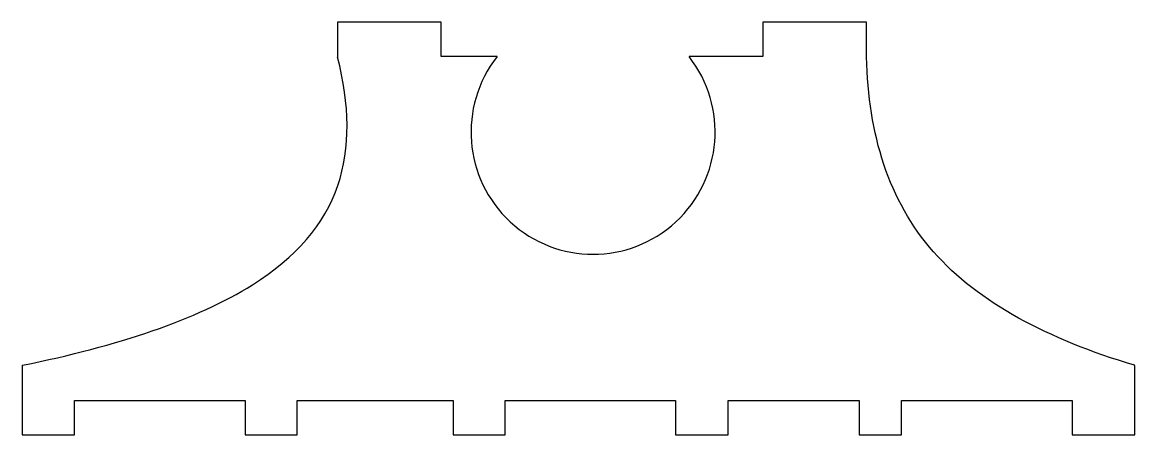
# Model space of a CAD drawing. Header units: millimetres. Extents: x -32.5 to 32.5, y -12 to 12.
import ezdxf

# ---------------------------------------------------------------- set-up
doc = ezdxf.new("R2010")
doc.units = ezdxf.units.MM
doc.layers.get('0').update_dxf_attribs({"linetype": 'CONTINUOUS'})

msp = doc.modelspace()

# ---------------------------------------------------------------- linework, layer by layer
for p, q in [((-8.01, 12.025), (-14.06, 12.025)), ((-14.06, 12.025), (-14.06, 9.997)), ((-8.01, 10.025), (-8.01, 12.025)), ((16.814, 12.025), (10.764, 12.025)), ((10.764, 12.025), (10.764, 10.025)), ((16.814, 10.001), (16.814, 12.025)), ((-4.748, 10.025), (-8.01, 10.025)), ((10.764, 10.025), (6.451, 10.025)), ((-32.463, -7.98), (-32.463, -12.025)), ((32.463, -12.025), (32.463, -7.981)), ((-29.413, -12.025), (-29.413, -10.025)), ((-29.413, -10.025), (-19.463, -10.025)), ((-19.463, -10.025), (-19.463, -12.025)), ((-16.413, -12.025), (-16.413, -10.025)), ((-16.413, -10.025), (-7.316, -10.025)), ((-7.316, -10.025), (-7.316, -12.025)), ((-4.28, -12.025), (-4.28, -10.025)), ((-4.28, -10.025), (5.67, -10.025)), ((5.67, -10.025), (5.67, -12.025)), ((8.734, -12.025), (8.734, -10.025)), ((8.734, -10.025), (16.379, -10.025)), ((16.379, -10.025), (16.379, -12.025)), ((18.859, -12.025), (18.859, -10.025)), ((18.859, -10.025), (28.809, -10.025)), ((28.809, -10.025), (28.809, -12.025)), ((-32.463, -12.025), (-29.413, -12.025)), ((-19.463, -12.025), (-16.413, -12.025)), ((-7.316, -12.025), (-4.28, -12.025)), ((5.67, -12.025), (8.734, -12.025)), ((16.379, -12.025), (18.859, -12.025)), ((28.809, -12.025), (32.463, -12.025))]:
    msp.add_line(p, q)
msp.add_arc((0.851, 5.622), 7.123, 141.82335, 38.17665)
for points, knots in [([(-32.463, -7.98), (-32.456, -7.978), (-32.45, -7.977), (-32.443, -7.976), (-26.886, -6.845), (-22.296, -5.326), (-19.029, -3.28), (-16.5, -1.696), (-14.825, 0.226), (-14.049, 2.51), (-13.304, 4.702), (-13.343, 7.211), (-14.059, 9.994), (-14.059, 9.995), (-14.06, 9.996), (-14.06, 9.997)], [-0.000477, -0.000477, -0.000477, -0.000477, 0, 0, 0, 0.397195, 0.397195, 0.397195, 0.7047, 0.7047, 0.7047, 1, 1, 1, 1.000108, 1.000108, 1.000108, 1.000108]), ([(32.463, -7.981), (32.457, -7.98), (32.451, -7.978), (32.445, -7.976), (27.405, -6.461), (23.355, -4.344), (20.726, -1.365), (18.096, 1.614), (16.917, 5.477), (16.814, 10.001)], [-0.000588, -0.000588, -0.000588, -0.000588, 0, 0, 0, 0.5, 0.5, 0.5, 1, 1, 1, 1])]:
    msp.add_open_spline(points, degree=3, knots=knots)

doc.saveas('drawing.dxf')
